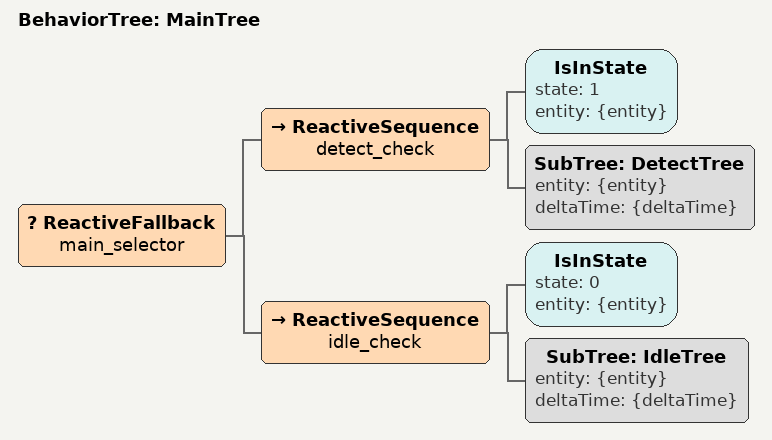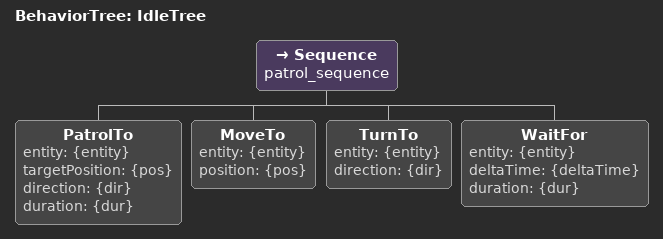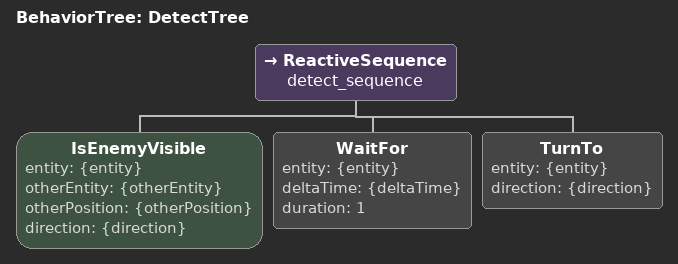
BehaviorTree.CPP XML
<root BTCPP_format="4" main_tree_to_execute="MainTree">
  <BehaviorTree ID="MainTree">
    <ReactiveFallback name="main_selector">
      <ReactiveSequence name="detect_check">
        <IsInState state="1" entity="{entity}" />
        <SubTree ID="DetectTree" entity="{entity}" deltaTime="{deltaTime}" />
      </ReactiveSequence>

      <ReactiveSequence name="idle_check">
        <IsInState state="0" entity="{entity}" />
        <SubTree ID="IdleTree" entity="{entity}" deltaTime="{deltaTime}" />
      </ReactiveSequence>

    </ReactiveFallback>
  </BehaviorTree>

  <BehaviorTree ID="IdleTree">
    <Sequence name="patrol_sequence">
      <PatrolTo entity="{entity}" targetPosition="{pos}" direction="{dir}" duration="{dur}" />
      <MoveTo entity="{entity}" position="{pos}" />
      <TurnTo entity="{entity}" direction="{dir}" />
      <WaitFor entity="{entity}" deltaTime="{deltaTime}" duration="{dur}" />
    </Sequence>
  </BehaviorTree>

  <BehaviorTree ID="DetectTree">
    <ReactiveSequence name="detect_sequence">
      <IsEnemyVisible entity="{entity}" otherEntity="{otherEntity}" otherPosition="{otherPosition}" direction="{direction}" />
      <WaitFor entity="{entity}" deltaTime="{deltaTime}" duration="1" />
      <TurnTo entity="{entity}" direction="{direction}" />
    </ReactiveSequence>
  </BehaviorTree>
</root>
